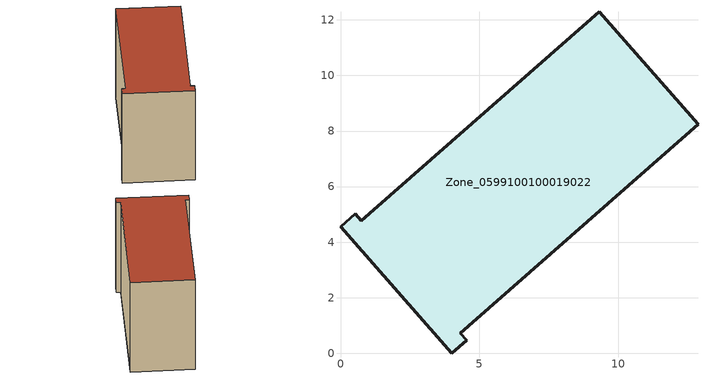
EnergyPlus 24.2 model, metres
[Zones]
Zone_0599100100019022
 floor ground (C_G): 0,4.55 0.53,5.02 0.75,4.76 9.31,12.29 12.87,8.25 4.31,0.72 4.54,0.46 4.01,0 z3.92
 wall outside (C_F): 4.01,0 4.54,0.46 4.31,0.72 12.87,8.25 9.31,12.29 0.75,4.76 0.53,5.02 0,4.55 4.01,0 z3.92:13.05
 roof outside (C_R): 0.53,5.02 0,4.55 4.01,0 4.54,0.46 4.31,0.72 12.87,8.25 9.31,12.29 0.75,4.76 z13.05
[BUILDING]
Pand.0599100100019022: North Axis=0; Terrain=City; Loads Convergence Tolerance Value=0.04; Temperature Convergence Tolerance Value=0.4; Solar Distribution=FullExterior; Maximum Number of Warmup Days=25; Minimum Number of Warmup Days=1
[Site:Location]
Rotterdam.The.Hague.AP_ZH_NLD Design_Conditions: Latitude=51.96; Longitude=4.45; Time Zone=1; Elevation=-4.5
[SITE:GROUNDTEMPERATURE:BUILDINGSURFACE]
18, 18, 18, 18, 18, 18, 18, 18, 18, 18, 18, 18
[MATERIAL] Thermal Absorptance=0.9; Solar Absorptance=0.7; Visible Absorptance=0.7
Name | Roughness | Thickness | Conductivity | Density | Specific Heat
G.TI.2015-2018 | MediumSmooth | 0.15 | 0.0428571 | 540 | 1210
F.TI.2015-2018 | Rough | 0.3 | 0.0666667 | 1920 | 840
R.TI.2015-2018 | MediumRough | 0.2 | 0.0333333 | 1500 | 1000
[CONSTRUCTION]
C_G: G.TI.2015-2018
C_F: F.TI.2015-2018
C_R: R.TI.2015-2018
[ZONE]
Zone_0599100100019022: Type=1; Multiplier=1; Ceiling Height=Autocalculate; Volume=Autocalculate; Floor Area=autocalculate; Part of Total Floor Area=Yes
[ZONEINFILTRATION:DESIGNFLOWRATE]
Infil_Zone_0599100100019022: Zone or ZoneList or Space or SpaceList=Zone_0599100100019022; Schedule=AlwaysOn; Design Flow Rate Calculation Method=Flow/Area; Flow Rate per Floor Area=0.0015; Constant Term Coefficient=1; Temperature Term Coefficient=0; Velocity Term Coefficient=0; Velocity Squared Term Coefficient=0
[HVACTEMPLATE:ZONE:IDEALLOADSAIRSYSTEM]
Zone_0599100100019022: Maximum Heating Supply Air Temperature=50; Minimum Cooling Supply Air Temperature=13; Maximum Heating Supply Air Humidity Ratio=0.0156; Minimum Cooling Supply Air Humidity Ratio=0.0077; Heating Limit=NoLimit; Cooling Limit=NoLimit; Dehumidification Control Type=ConstantSensibleHeatRatio; Cooling Sensible Heat Ratio=0.7; Dehumidification Setpoint=60; Humidification Control Type=None; Humidification Setpoint=30; Outdoor Air Method=None; Outdoor Air Flow Rate per Person=0.00944; Outdoor Air Flow Rate per Zone Floor Area=0; Outdoor Air Flow Rate per Zone=0; Demand Controlled Ventilation Type=None; Outdoor Air Economizer Type=NoEconomizer; Heat Recovery Type=None; Sensible Heat Recovery Effectiveness=0.7; Latent Heat Recovery Effectiveness=0.65
[ZONECONTROL:THERMOSTAT]
ThermostatControl_Zone_0599100100019022: Zone or ZoneList=Zone_0599100100019022; Control Type Schedule=DualSetpointControlType; Control 1=Thermostat_Zone_0599100100019022; Temperature Difference Between Cutout And Setpoint=0
[THERMOSTATSETPOINT:DUALSETPOINT]
Thermostat_Zone_0599100100019022: Heating Setpoint Temperature Schedule=HeatingSetpoint_Zone_0599100100019022; Cooling Setpoint Temperature Schedule=CoolingSetpoint_Zone_0599100100019022
[SCHEDULE:COMPACT]
HeatingSetpoint_Zone_0599100100019022: Through: 12/31, For: AllDays, Until: 24:00, 21
CoolingSetpoint_Zone_0599100100019022: Through: 12/31, For: AllDays, Until: 24:00, 24
DualSetpointControlType: Through: 12/31, For: AllDays, Until: 24:00, 4
AlwaysOn: Through: 12/31, For: AllDays, Until: 24:00, 1
